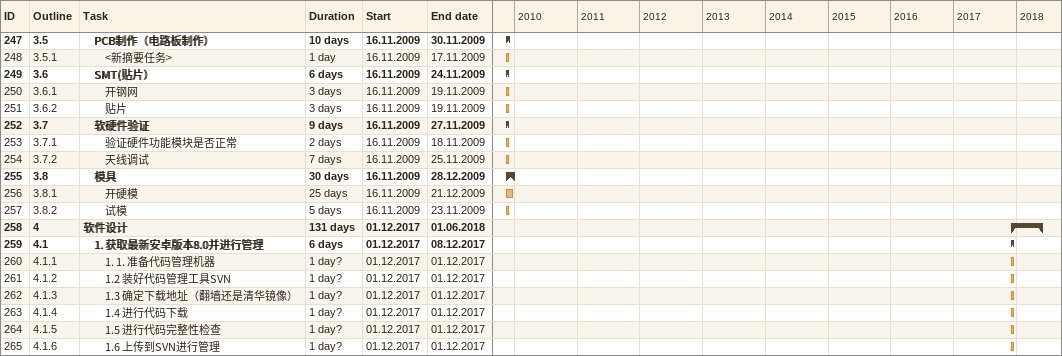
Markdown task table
| ID | WBS | Task | Duration | Start | Finish |
|---|---|---|---|---|---|
| 247 | 3.5 | **PCB制作（电路板制作）** | 10d | 2009-11-16 | 2009-11-30 |
| 248 | 3.5.1 | <新摘要任务> | 1d | 2009-11-16 | 2009-11-17 |
| 249 | 3.6 | **SMT(贴片）** | 6d | 2009-11-16 | 2009-11-24 |
| 250 | 3.6.1 | 开钢网 | 3d | 2009-11-16 | 2009-11-19 |
| 251 | 3.6.2 | 贴片 | 3d | 2009-11-16 | 2009-11-19 |
| 252 | 3.7 | **软硬件验证** | 9d | 2009-11-16 | 2009-11-27 |
| 253 | 3.7.1 | 验证硬件功能模块是否正常 | 2d | 2009-11-16 | 2009-11-18 |
| 254 | 3.7.2 | 天线调试 | 7d | 2009-11-16 | 2009-11-25 |
| 255 | 3.8 | **模具** | 30d | 2009-11-16 | 2009-12-28 |
| 256 | 3.8.1 | 开硬模 | 25d | 2009-11-16 | 2009-12-21 |
| 257 | 3.8.2 | 试模 | 5d | 2009-11-16 | 2009-11-23 |
| 258 | 4 | **软件设计** | 131d | 2017-12-01 | 2018-06-01 |
| 259 | 4.1 | **1. 获取最新安卓版本8.0并进行管理** | 6d | 2017-12-01 | 2017-12-08 |
| 260 | 4.1.1 | 1. 1. 准备代码管理机器 | 1d? | 2017-12-01 | 2017-12-01 |
| 261 | 4.1.2 | 1.2 装好代码管理工具SVN | 1d? | 2017-12-01 | 2017-12-01 |
| 262 | 4.1.3 | 1.3 确定下载地址（翻墙还是清华镜像） | 1d? | 2017-12-01 | 2017-12-01 |
| 263 | 4.1.4 | 1.4 进行代码下载 | 1d? | 2017-12-01 | 2017-12-01 |
| 264 | 4.1.5 | 1.5 进行代码完整性检查 | 1d? | 2017-12-01 | 2017-12-01 |
| 265 | 4.1.6 | 1.6 上传到SVN进行管理 | 1d? | 2017-12-01 | 2017-12-01 |
